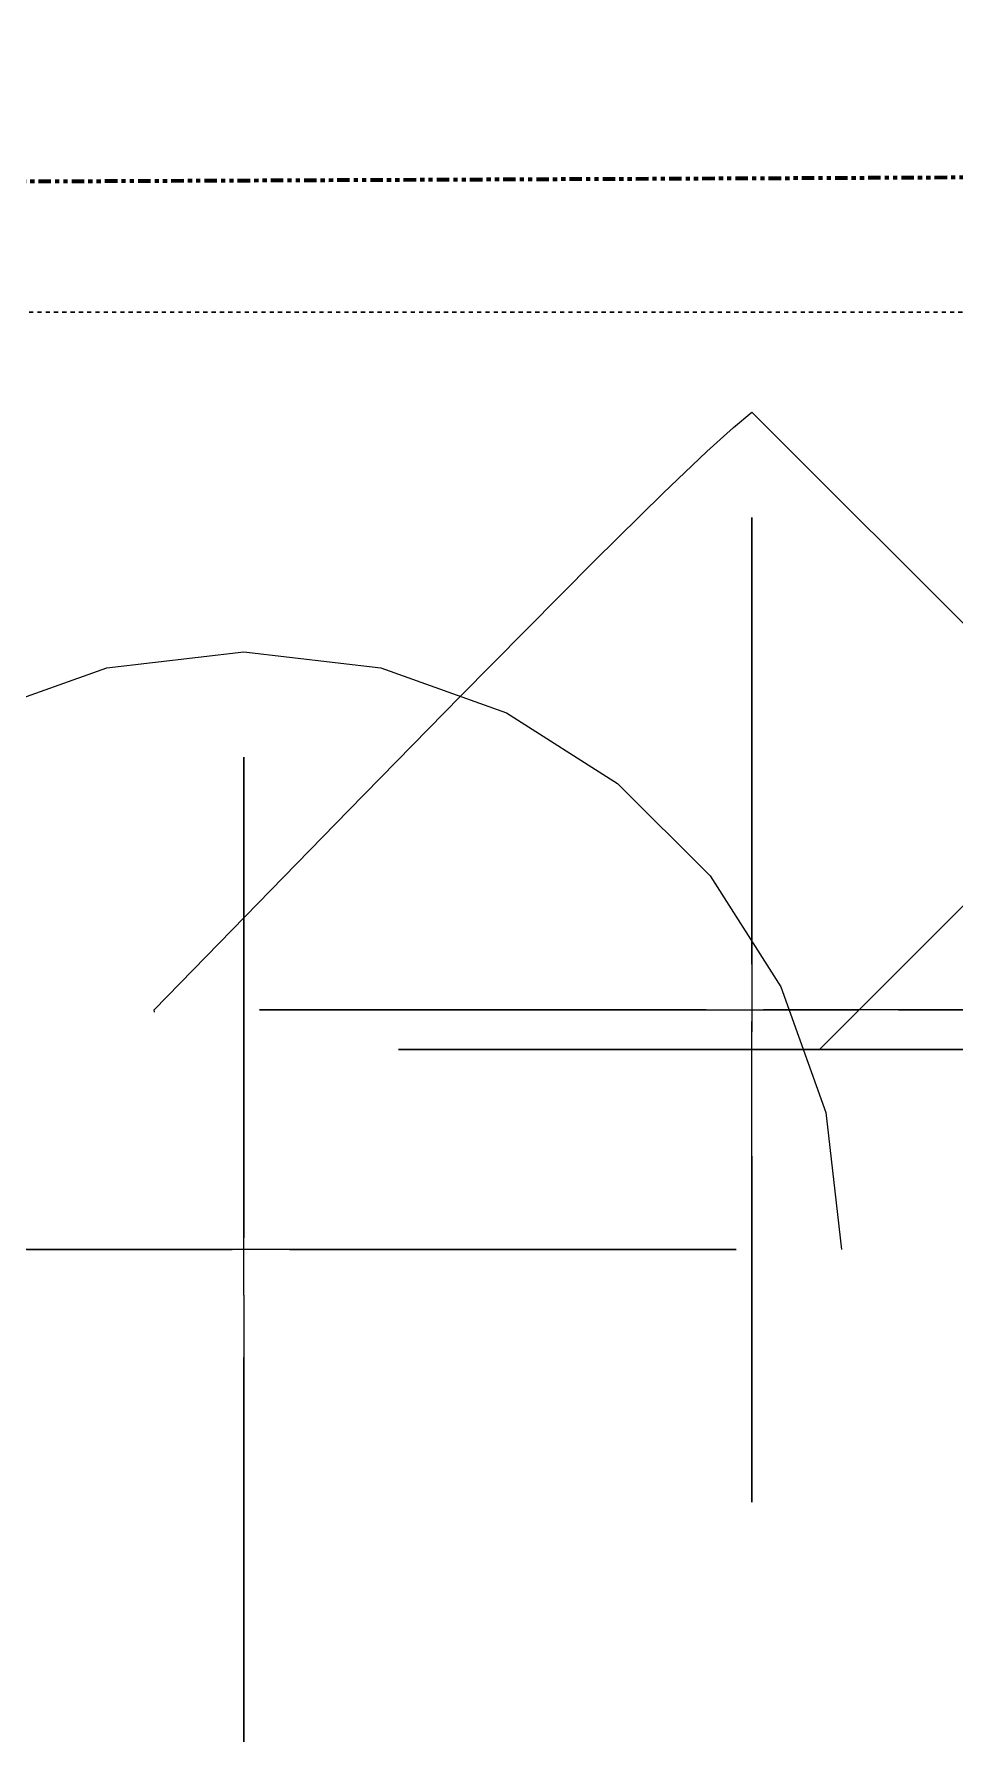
# Model space of a CAD drawing. Header units: inches. Extents: x 9391 to 11530, y 1186 to 2858.
# Drawn here: x 10358.5 to 10386.3, y 2655.6 to 2707.1 of the extents above; entities that cross this region are included whole.
import ezdxf

# ---------------------------------------------------------------- set-up
doc = ezdxf.new("R2010")
doc.units = ezdxf.units.IN
doc.header["$MEASUREMENT"] = 0
doc.linetypes.add('Aligning Line 1_8_', pattern=[0.25, 0.125, -0.125])
doc.linetypes.add('Double Dash 3_8_', pattern=[1, 0.375, -0.125, 0.125, -0.125, 0.125, -0.125])
for name, color, linetype, lineweight in [('A-DETL-GENF-1', 254, 'Continuous', 9), ('A-DETL-GENF-3', 9, 'Continuous', 9), ('C-PROP-LINE', 91, 'Double Dash 3_8_', 211), ('G-ANNO-SYMB', 111, 'Aligning Line 1_8_', 30)]:
    doc.layers.add(name, color=color, linetype=linetype, lineweight=lineweight)

# ---------------------------------------------------------------- blocks, each defined once
blk = doc.blocks.new('daphne 26070 - daphne 26070-V162-FLOOR PLAN - ROOF')
at = {"layer": 'A-DETL-GENF-1'}
for p, q in [((5.439, 0), (6.133, 0)), ((6.385, 0), (5.439, 0)), ((6.133, 0), (5.597, 0)), ((5.597, 0), (6.07, 0)), ((6.07, 0), (6.542, 0)), ((7.724, 0), (6.385, 0)), ((6.542, 0), (6.936, 0)), ((6.936, 0), (7.803, 0)), ((7.881, 0), (7.409, 0)), ((7.409, 0), (7.488, 0)), ((7.488, 0), (8.197, 0)), ((9.323, 0), (7.724, 0)), ((7.803, 0), (7.881, 0)), ((8.669, 0), (8.039, 0)), ((8.039, 0), (10.639, 0)), ((8.197, 0), (8.827, 0)), ((9.299, 0), (8.669, 0)), ((8.827, 0), (9.299, 0)), ((9.299, 0), (10.464, 0)), ((9.851, 0), (9.299, 0)), ((9.457, 0), (9.323, 0)), ((10.245, 0), (9.457, 0)), ((10.166, 0), (9.851, 0)), ((10.464, 0), (10.166, 0)), ((10.717, 0), (10.245, 0)), ((10.639, 0), (10.954, 0)), ((10.954, 0), (10.639, 0)), ((10.639, 0), (11.19, 0)), ((11.19, 0), (10.717, 0)), ((11.19, 0), (11.82, 0)), ((11.741, 0), (11.19, 0)), ((11.82, 0), (11.348, 0)), ((11.348, 0), (11.584, 0)), ((11.584, 0), (12.194, 0)), ((12.057, 0), (11.741, 0)), ((12.748, 0), (11.899, 0)), ((11.899, 0), (12.057, 0)), ((12.194, 0), (12.317, 0)), ((12.317, 0), (12.687, 0)), ((12.844, 0), (12.45, 0)), ((12.45, 0), (13.299, 0)), ((12.687, 0), (12.608, 0)), ((12.608, 0), (12.844, 0)), ((13.081, 0), (12.748, 0)), ((13.947, 0), (13.081, 0)), ((13.299, 0), (14.105, 0)), ((14.026, 0), (13.947, 0)), ((13.947, 0), (15.286, 0)), ((14.42, 0), (13.947, 0)), ((14.814, 0), (14.026, 0)), ((14.105, 0), (14.499, 0)), ((15.423, 0), (14.42, 0)), ((14.499, 0), (14.883, 0)), ((14.883, 0), (14.499, 0)), ((14.499, 0), (14.814, 0)), ((14.814, 0), (15.129, 0)), ((15.523, 0), (14.814, 0)), ((15.129, 0), (15.523, 0)), ((15.523, 0), (15.208, 0)), ((15.208, 0), (15.676, 0)), ((15.286, 0), (15.995, 0)), ((15.444, 0), (15.286, 0)), ((15.286, 0), (15.444, 0)), ((16.704, 0), (15.423, 0)), ((16.153, 0), (15.444, 0)), ((15.444, 0), (15.995, 0)), ((15.676, 0), (15.523, 0)), ((15.995, 0), (16.153, 0)), ((15.995, 0), (16.522, 0)), ((16.522, 0), (16.704, 0)), ((17.334, 0), (16.547, 0)), ((16.547, 0), (18.28, 0)), ((16.704, 0), (17.334, 0)), ((17.019, 0), (16.704, 0)), ((17.65, 0), (17.019, 0)), ((17.728, 0), (17.207, 0)), ((17.207, 0), (17.256, 0)), ((17.256, 0), (18.437, 0)), ((17.334, 0), (17.728, 0)), ((18.516, 0), (17.334, 0)), ((18.122, 0), (17.571, 0)), ((17.571, 0), (17.65, 0)), ((18.212, 0), (17.807, 0)), ((17.807, 0), (17.965, 0)), ((17.965, 0), (18.516, 0)), ((18.595, 0), (18.043, 0)), ((18.043, 0), (18.212, 0)), ((18.595, 0), (18.122, 0)), ((18.122, 0), (18.674, 0)), ((18.752, 0), (18.122, 0)), ((18.28, 0), (18.595, 0)), ((19.146, 0), (18.28, 0)), ((18.28, 0), (18.91, 0)), ((18.437, 0), (18.595, 0)), ((18.674, 0), (18.831, 0)), ((19.698, 0), (18.752, 0)), ((18.752, 0), (19.146, 0)), ((18.91, 0), (18.752, 0)), ((18.831, 0), (19.619, 0)), ((19.619, 0), (19.934, 0)), ((19.934, 0), (19.698, 0)), ((9.642, 0), (0, -9.642))]:
    blk.add_line(p, q, dxfattribs=at)
blk = doc.blocks.new('switchgrass 26764 - switchgrass 26764-V157-FLOOR PLAN - ROOF')
at = {"layer": 'A-DETL-GENF-1'}
for p, q in [((-7.918, 16.181), (-4.127, 17.537)), ((-4.127, 17.537), (0, 18.013)), ((0, 18.013), (4.127, 17.537)), ((4.127, 17.537), (7.918, 16.181)), ((7.918, 16.181), (11.263, 14.053)), ((0, 14.405), (0, 14.839)), ((0, 14.839), (0, 14.458)), ((0, 14.458), (0, 13.454)), ((0, 13.828), (0, 14.405)), ((0, 10.265), (0, 14.289)), ((0, 14.289), (0, 13.936)), ((0, 13.936), (0, 13.61)), ((11.263, 14.053), (14.053, 11.263)), ((0, 13.378), (0, 13.828)), ((0, 13.61), (0, 13.295)), ((0, 13.454), (0, 12.037)), ((0, 12.844), (0, 13.378)), ((0, 13.295), (0, 12.976)), ((0, 12.976), (0, 11.829)), ((0, 12.667), (0, 12.957)), ((0, 12.957), (0, 12.8)), ((0, 12.246), (0, 12.844)), ((0, 12.8), (0, 12.372)), ((0, 10.496), (0, 12.667)), ((0, 12.372), (0, 11.733)), ((0, 11.501), (0, 12.351)), ((0, 12.351), (0, 12.043)), ((0, 11.603), (0, 12.246)), ((0, 12.043), (0, 11.232)), ((0, 12.037), (0, 10.417)), ((0, 11.829), (0, 11.54)), ((0, 11.654), (0, 11.799)), ((0, 11.799), (0, 10.933)), ((0, 11.733), (0, 10.947)), ((0, 9.048), (0, 11.654)), ((0, 10.348), (0, 11.631)), ((0, 11.631), (0, 11.52)), ((0, 10.933), (0, 11.603)), ((0, 11.54), (0, 10.978)), ((0, 11.52), (0, 11.214)), ((0, 10.527), (0, 11.501)), ((0, 11.232), (0, 10.088)), ((0, 11.214), (0, 10.758)), ((0, 10.978), (0, 10.483)), ((0, 10.947), (0, 10.076)), ((14.053, 11.263), (16.181, 7.918)), ((0, 10.758), (0, 10.197)), ((0, 9.507), (0, 10.527)), ((0, 7.456), (0, 10.496)), ((0, 10.483), (0, 8.324)), ((0, 10.417), (0, 8.805)), ((0, 9.308), (0, 10.348)), ((0, 9.868), (0, 10.265)), ((0, 10.206), (0, 10.221)), ((0, 10.221), (0, 10.153)), ((0, 8.491), (0, 10.206)), ((0, 10.197), (0, 9.575)), ((0, 10.153), (0, 9.631)), ((0, 10.088), (0, 8.78)), ((0, 10.076), (0, 9.181)), ((0, 9.488), (0, 9.868)), ((0, 9.631), (0, 9.193)), ((0, 9.575), (0, 8.936)), ((0, 8.519), (0, 9.507)), ((0, 8.414), (0, 9.488)), ((0, 8.493), (0, 9.308)), ((0, 9.193), (0, 9.145)), ((0, 9.181), (0, 8.324)), ((0, 9.145), (0, 8.98)), ((0, 8.324), (0, 9.048)), ((0, 8.98), (0, 8.084)), ((0, 8.936), (0, 8.324)), ((0, 8.805), (0, 7.41)), ((0, 8.78), (0, 7.479)), ((0, 7.639), (0, 8.519)), ((0, 7.888), (0, 8.493)), ((0, 7.298), (0, 8.491)), ((0, 8.185), (0, 8.469)), ((0, 8.469), (0, 8.464)), ((0, 8.464), (0, 6.519)), ((0, 8.324), (0, 8.414)), ((0, 8.324), (0, 7.166)), ((0, 5.443), (0, 8.185)), ((0, 8.084), (0, 7.456)), ((0, 7.476), (0, 7.888)), ((16.181, 7.918), (17.537, 4.127)), ((0, 6.947), (0, 7.639)), ((0, 4.415), (0, 7.6)), ((0, 7.6), (0, 7.525)), ((0, 7.525), (0, 7.312)), ((0, 7.479), (0, 6.354)), ((0, 7.166), (0, 7.476)), ((0, 7.41), (0, 6.442)), ((0, 7.312), (0, 6.981)), ((0, 6.531), (0, 7.298)), ((0, 6.981), (0, 6.55)), ((0, 6.519), (0, 6.947)), ((0, 6.55), (0, 6.038)), ((0, 6.098), (0, 6.531)), ((0, 6.442), (0, 4.415)), ((0, 6.354), (0, 5.574)), ((0, 5.858), (0, 6.098)), ((0, 6.038), (0, 5.465)), ((0, 5.764), (0, 5.863)), ((0, 5.863), (0, 5.858)), ((0, 5.639), (0, 5.764)), ((0, 5.217), (0, 5.639)), ((0, 5.574), (0, 4.37)), ((0, 5.465), (0, 4.85)), ((0, 5.284), (0, 5.443)), ((0, 4.831), (0, 5.284)), ((0, 5.093), (0, 5.217)), ((0, 4.995), (0, 5.093)), ((0, 5.002), (0, 5.012)), ((0, 5.012), (0, 5)), ((0, 4.97), (0, 5.002)), ((0, 5), (0, 4.995)), ((0, 4.907), (0, 4.97)), ((0, 4.807), (0, 4.907)), ((0, 4.85), (0, 4.831)), ((0, 4.66), (0, 4.807)), ((0, -0.202), (0, 4.66)), ((0, 4.37), (0, 3.547)), ((17.537, 4.127), (18.013, 0)), ((0, 3.547), (0, 2.873)), ((0, 2.873), (0, 2.332)), ((0, 2.332), (0, 1.901)), ((0, 1.901), (0, 1.086)), ((0, 1.086), (0, 0.615)), ((0, 0.654), (0, 0.666)), ((0, 0.666), (0, 0.666)), ((0, 0.666), (0, 0.651)), ((0, 0.631), (0, 0.654)), ((0, 0.651), (0, 0.362)), ((0, 0.598), (0, 0.631)), ((0, 0.615), (0, 0.354)), ((0, 0.556), (0, 0.598)), ((0, 0.507), (0, 0.556)), ((-6.354, 0), (-5.574, 0)), ((-5.574, 0), (-4.37, 0)), ((-4.37, 0), (-3.547, 0)), ((-3.547, 0), (-2.873, 0)), ((-0.654, 0), (-0.666, 0)), ((-0.666, 0), (-0.666, 0)), ((-0.666, 0), (-0.651, 0)), ((-0.631, 0), (-0.654, 0)), ((-0.651, 0), (-0.362, 0)), ((-0.598, 0), (-0.631, 0)), ((-0.556, 0), (-0.598, 0)), ((-0.507, 0), (-0.556, 0)), ((-0.354, 0), (-0.507, 0)), ((1.375, 0), (-0.362, 0)), ((0, 0.354), (0, 0.507)), ((0, -1.375), (0, 0.362)), ((-5.443, 0), (-8.185, 0)), ((-4.415, 0), (-7.6, 0)), ((-6.55, 0), (-6.038, 0)), ((-6.098, 0), (-6.531, 0)), ((-6.442, 0), (-4.415, 0)), ((-5.858, 0), (-6.098, 0)), ((-6.038, 0), (-5.465, 0)), ((-5.764, 0), (-5.863, 0)), ((-5.863, 0), (-5.858, 0)), ((-5.639, 0), (-5.764, 0)), ((-5.217, 0), (-5.639, 0)), ((-5.465, 0), (-4.85, 0)), ((-5.284, 0), (-5.443, 0)), ((-4.831, 0), (-5.284, 0)), ((-5.093, 0), (-5.217, 0)), ((-4.995, 0), (-5.093, 0)), ((-5.002, 0), (-5.012, 0)), ((-5.012, 0), (-5, 0)), ((-4.97, 0), (-5.002, 0)), ((-5, 0), (-4.995, 0)), ((-4.907, 0), (-4.97, 0)), ((-4.807, 0), (-4.907, 0)), ((-4.85, 0), (-4.831, 0)), ((-4.66, 0), (-4.807, 0)), ((3.367, 0), (-4.66, 0)), ((-2.873, 0), (-2.332, 0)), ((-2.332, 0), (-1.901, 0)), ((-1.901, 0), (-1.086, 0)), ((-1.086, 0), (-0.615, 0)), ((-0.615, 0), (-0.354, 0)), ((1.375, 0), (1.427, 0)), ((1.427, 0), (1.494, 0)), ((1.494, 0), (1.57, 0)), ((1.57, 0), (1.648, 0)), ((1.648, 0), (1.718, 0)), ((1.718, 0), (1.775, 0)), ((1.775, 0), (1.81, 0)), ((1.81, 0), (3.113, 0)), ((3.113, 0), (3.692, 0)), ((3.547, 0), (3.257, 0)), ((3.257, 0), (3.547, 0)), ((3.484, 0), (3.367, 0)), ((3.564, 0), (3.484, 0)), ((4.883, 0), (3.547, 0)), ((3.547, 0), (3.606, 0)), ((3.615, 0), (3.564, 0)), ((3.606, 0), (3.694, 0)), ((3.641, 0), (3.615, 0)), ((3.937, 0), (3.641, 0)), ((3.692, 0), (5.574, 0)), ((3.694, 0), (3.799, 0)), ((3.799, 0), (3.907, 0)), ((3.907, 0), (4.006, 0)), ((4.524, 0), (3.937, 0)), ((4.006, 0), (4.083, 0)), ((4.083, 0), (4.126, 0)), ((4.126, 0), (4.345, 0)), ((4.309, 0), (4.282, 0)), ((4.282, 0), (4.335, 0)), ((4.737, 0), (4.309, 0)), ((4.335, 0), (4.886, 0)), ((4.345, 0), (4.936, 0)), ((5.517, 0), (4.524, 0)), ((5.51, 0), (4.737, 0)), ((4.995, 0), (4.883, 0)), ((4.886, 0), (4.995, 0)), ((4.936, 0), (5.803, 0)), ((7.89, 0), (5.429, 0)), ((5.429, 0), (6.539, 0)), ((5.574, 0), (5.51, 0)), ((7.014, 0), (5.517, 0)), ((5.803, 0), (6.846, 0)), ((6.442, 0), (6.153, 0)), ((6.153, 0), (7.532, 0)), ((7.021, 0), (6.442, 0)), ((6.539, 0), (7.573, 0)), ((6.846, 0), (7.969, 0)), ((10.28, 0), (7.014, 0)), ((7.136, 0), (7.021, 0)), ((7.461, 0), (7.136, 0)), ((7.807, 0), (7.228, 0)), ((7.228, 0), (7.535, 0)), ((8.759, 0), (7.456, 0)), ((7.456, 0), (11.943, 0)), ((7.967, 0), (7.461, 0)), ((7.532, 0), (9.787, 0)), ((7.535, 0), (8.377, 0)), ((7.573, 0), (8.568, 0)), ((9.627, 0), (7.807, 0)), ((8.759, 0), (7.89, 0)), ((8.625, 0), (7.967, 0)), ((7.969, 0), (9.073, 0)), ((8.571, 0), (8.179, 0)), ((8.179, 0), (9.048, 0)), ((8.374, 0), (8.37, 0)), ((8.37, 0), (8.667, 0)), ((8.547, 0), (8.374, 0)), ((8.377, 0), (10.254, 0)), ((8.821, 0), (8.547, 0)), ((8.568, 0), (9.561, 0)), ((9.065, 0), (8.571, 0)), ((10.28, 0), (8.625, 0)), ((8.667, 0), (9.171, 0)), ((10.93, 0), (8.759, 0)), ((8.805, 0), (8.759, 0)), ((8.857, 0), (8.805, 0)), ((9.158, 0), (8.821, 0)), ((8.912, 0), (8.857, 0)), ((9.559, 0), (8.903, 0)), ((8.903, 0), (9.627, 0)), ((8.964, 0), (8.912, 0)), ((9.007, 0), (8.964, 0)), ((9.037, 0), (9.007, 0)), ((9.048, 0), (9.037, 0)), ((10.197, 0), (9.065, 0)), ((9.073, 0), (10.061, 0)), ((9.516, 0), (9.158, 0)), ((9.171, 0), (10.978, 0)), ((11.075, 0), (9.338, 0)), ((9.338, 0), (9.366, 0)), ((9.366, 0), (10.422, 0)), ((9.856, 0), (9.516, 0)), ((10.121, 0), (9.559, 0)), ((9.561, 0), (10.586, 0)), ((12.957, 0), (9.772, 0)), ((9.772, 0), (9.832, 0)), ((9.787, 0), (10.793, 0)), ((9.832, 0), (11.109, 0)), ((10.139, 0), (9.856, 0)), ((10.061, 0), (10.351, 0)), ((10.617, 0), (10.121, 0)), ((10.323, 0), (10.139, 0)), ((11.254, 0), (10.197, 0)), ((10.254, 0), (10.583, 0)), ((11.22, 0), (10.28, 0)), ((10.493, 0), (10.28, 0)), ((10.681, 0), (10.323, 0)), ((10.351, 0), (10.604, 0)), ((10.422, 0), (10.681, 0)), ((10.583, 0), (10.493, 0)), ((10.586, 0), (11.68, 0)), ((10.604, 0), (11.257, 0)), ((11.53, 0), (10.617, 0)), ((10.785, 0), (10.641, 0)), ((10.641, 0), (11.262, 0)), ((11.402, 0), (10.785, 0)), ((10.793, 0), (11.806, 0)), ((10.981, 0), (10.93, 0)), ((10.978, 0), (11.364, 0)), ((11.33, 0), (10.981, 0)), ((13.391, 0), (11.075, 0)), ((12.665, 0), (11.079, 0)), ((11.079, 0), (12.957, 0)), ((11.109, 0), (11.364, 0)), ((11.364, 0), (11.22, 0)), ((11.654, 0), (11.254, 0)), ((11.257, 0), (12.146, 0)), ((11.262, 0), (11.811, 0)), ((11.364, 0), (11.33, 0)), ((12.047, 0), (11.402, 0)), ((12.002, 0), (11.53, 0)), ((11.683, 0), (11.654, 0)), ((11.68, 0), (12.879, 0)), ((11.724, 0), (11.683, 0)), ((11.773, 0), (11.724, 0)), ((11.824, 0), (11.773, 0)), ((11.806, 0), (12.891, 0)), ((11.811, 0), (12.286, 0)), ((11.873, 0), (11.824, 0)), ((11.914, 0), (11.873, 0)), ((11.943, 0), (11.914, 0)), ((13.681, 0), (11.943, 0)), ((11.943, 0), (12.665, 0)), ((12.523, 0), (12.002, 0)), ((13.91, 0), (12.047, 0)), ((12.146, 0), (13.989, 0)), ((12.286, 0), (12.683, 0)), ((12.545, 0), (12.523, 0)), ((12.874, 0), (12.545, 0)), ((12.683, 0), (13.001, 0)), ((12.879, 0), (12.874, 0)), ((12.891, 0), (14.115, 0)), ((13.001, 0), (13.238, 0)), ((13.238, 0), (13.391, 0)), ((13.75, 0), (13.681, 0)), ((13.83, 0), (13.75, 0)), ((13.912, 0), (13.83, 0)), ((14.423, 0), (13.91, 0)), ((13.99, 0), (13.912, 0)), ((13.989, 0), (14.619, 0)), ((14.054, 0), (13.99, 0)), ((14.099, 0), (14.054, 0)), ((14.115, 0), (14.099, 0)), ((14.839, 0), (14.423, 0)), ((14.619, 0), (14.839, 0)), ((0, -1.375), (0, -1.427)), ((0, -1.427), (0, -1.494)), ((0, -1.494), (0, -1.57)), ((0, -1.57), (0, -1.648)), ((0, -1.648), (0, -1.718)), ((0, -1.718), (0, -1.775)), ((0, -1.775), (0, -1.81)), ((0, -1.81), (0, -3.113)), ((0, -3.113), (0, -3.692)), ((0, -3.547), (0, -3.257)), ((0, -3.257), (0, -3.547)), ((0, -4.883), (0, -3.547)), ((0, -3.547), (0, -3.606)), ((0, -3.606), (0, -3.694)), ((0, -3.937), (0, -3.641)), ((0, -3.692), (0, -5.574)), ((0, -3.694), (0, -3.799)), ((0, -3.799), (0, -3.907)), ((0, -3.907), (0, -4.006)), ((0, -4.524), (0, -3.937)), ((0, -4.006), (0, -4.083)), ((0, -4.083), (0, -4.126)), ((0, -4.126), (0, -4.345)), ((0, -4.309), (0, -4.282)), ((0, -4.282), (0, -4.335)), ((0, -4.737), (0, -4.309)), ((0, -4.335), (0, -4.886)), ((0, -4.345), (0, -4.936)), ((0, -5.517), (0, -4.524)), ((0, -5.51), (0, -4.737)), ((0, -4.995), (0, -4.883)), ((0, -4.886), (0, -4.995)), ((0, -4.936), (0, -5.803)), ((0, -7.89), (0, -5.429)), ((0, -5.429), (0, -6.539)), ((0, -5.574), (0, -5.51)), ((0, -7.014), (0, -5.517)), ((0, -5.803), (0, -6.846)), ((0, -6.442), (0, -6.153)), ((0, -6.153), (0, -7.532)), ((0, -7.021), (0, -6.442)), ((0, -6.539), (0, -7.573)), ((0, -6.846), (0, -7.969)), ((0, -10.28), (0, -7.014)), ((0, -7.136), (0, -7.021)), ((0, -7.461), (0, -7.136)), ((0, -7.807), (0, -7.228)), ((0, -7.228), (0, -7.535)), ((0, -8.759), (0, -7.456)), ((0, -7.456), (0, -11.943)), ((0, -7.967), (0, -7.461)), ((0, -7.532), (0, -9.787)), ((0, -7.535), (0, -8.377)), ((0, -7.573), (0, -8.568)), ((0, -9.627), (0, -7.807)), ((0, -8.759), (0, -7.89)), ((0, -8.625), (0, -7.967)), ((0, -7.969), (0, -9.073)), ((0, -8.571), (0, -8.179)), ((0, -8.179), (0, -9.048)), ((0, -8.374), (0, -8.37)), ((0, -8.37), (0, -8.667)), ((0, -8.547), (0, -8.374)), ((0, -8.377), (0, -10.254)), ((0, -8.821), (0, -8.547)), ((0, -8.568), (0, -9.561)), ((0, -9.065), (0, -8.571)), ((0, -10.28), (0, -8.625)), ((0, -8.667), (0, -9.171)), ((0, -10.93), (0, -8.759)), ((0, -8.805), (0, -8.759)), ((0, -8.858), (0, -8.805)), ((0, -9.158), (0, -8.821)), ((0, -8.912), (0, -8.858)), ((0, -9.559), (0, -8.903)), ((0, -8.903), (0, -9.627)), ((0, -8.964), (0, -8.912)), ((0, -9.007), (0, -8.964)), ((0, -9.037), (0, -9.007)), ((0, -9.048), (0, -9.037)), ((0, -10.197), (0, -9.065)), ((0, -9.073), (0, -10.061)), ((0, -9.516), (0, -9.158)), ((0, -9.171), (0, -10.978)), ((0, -11.075), (0, -9.338)), ((0, -9.338), (0, -9.366)), ((0, -9.366), (0, -10.422)), ((0, -9.856), (0, -9.516)), ((0, -10.121), (0, -9.559)), ((0, -9.561), (0, -10.586)), ((0, -12.957), (0, -9.772)), ((0, -9.772), (0, -9.832)), ((0, -9.787), (0, -10.793)), ((0, -9.832), (0, -11.109)), ((0, -10.139), (0, -9.856)), ((0, -10.061), (0, -10.351)), ((0, -10.617), (0, -10.121)), ((0, -10.323), (0, -10.139)), ((0, -11.254), (0, -10.197)), ((0, -10.254), (0, -10.583)), ((0, -11.22), (0, -10.28)), ((0, -10.493), (0, -10.28)), ((0, -10.681), (0, -10.323)), ((0, -10.351), (0, -10.604)), ((0, -10.422), (0, -10.681)), ((0, -10.583), (0, -10.493)), ((0, -10.586), (0, -11.68)), ((0, -10.604), (0, -11.257)), ((0, -11.53), (0, -10.617)), ((0, -10.785), (0, -10.641)), ((0, -10.641), (0, -11.262)), ((0, -11.402), (0, -10.785)), ((0, -10.793), (0, -11.806)), ((0, -10.981), (0, -10.93)), ((0, -10.978), (0, -11.364)), ((0, -11.33), (0, -10.981)), ((0, -13.391), (0, -11.075)), ((0, -12.665), (0, -11.079)), ((0, -11.079), (0, -12.957)), ((0, -11.109), (0, -11.364)), ((0, -11.364), (0, -11.22)), ((0, -11.654), (0, -11.254)), ((0, -11.257), (0, -12.146)), ((0, -11.262), (0, -11.811)), ((0, -11.364), (0, -11.33)), ((0, -12.047), (0, -11.402)), ((0, -12.002), (0, -11.53)), ((0, -11.683), (0, -11.654)), ((0, -11.68), (0, -12.879)), ((0, -11.724), (0, -11.683)), ((0, -11.773), (0, -11.724)), ((0, -11.824), (0, -11.773)), ((0, -11.806), (0, -12.891)), ((0, -11.811), (0, -12.286)), ((0, -11.873), (0, -11.824)), ((0, -11.914), (0, -11.873)), ((0, -11.943), (0, -11.914)), ((0, -13.681), (0, -11.943)), ((0, -11.943), (0, -12.665)), ((0, -12.523), (0, -12.002)), ((0, -13.91), (0, -12.047)), ((0, -12.146), (0, -13.989)), ((0, -12.286), (0, -12.683)), ((0, -12.545), (0, -12.523)), ((0, -12.874), (0, -12.545)), ((0, -12.683), (0, -13.001)), ((0, -12.879), (0, -12.874)), ((0, -12.891), (0, -14.115)), ((0, -13.001), (0, -13.238)), ((0, -13.238), (0, -13.391)), ((0, -13.75), (0, -13.681)), ((0, -13.83), (0, -13.75)), ((0, -13.912), (0, -13.83)), ((0, -14.423), (0, -13.91)), ((0, -13.99), (0, -13.912)), ((0, -13.989), (0, -14.619)), ((0, -14.054), (0, -13.99)), ((0, -14.099), (0, -14.054)), ((0, -14.115), (0, -14.099)), ((0, -14.839), (0, -14.423)), ((0, -14.619), (0, -14.839))]:
    blk.add_line(p, q, dxfattribs=at)
blk = doc.blocks.new('meyer lilac 26082 - meyer lilac 26082-V164-FLOOR PLAN - ROOF')
at = {"layer": 'A-DETL-GENF-1'}
for p, q in [((31.557, 0), (28.492, 0)), ((28.715, 0), (29.963, 0)), ((29.963, 0), (31.005, 0)), ((31.005, 0), (31.79, 0)), ((35.566, 0), (31.557, 0)), ((31.79, 0), (32.265, 0)), ((32.265, 0), (32.554, 0)), ((32.554, 0), (32.819, 0)), ((32.819, 0), (33.063, 0)), ((33.063, 0), (33.29, 0)), ((33.29, 0), (33.505, 0)), ((33.505, 0), (33.712, 0)), ((33.712, 0), (33.915, 0)), ((33.915, 0), (38.395, 0)), ((43.818, 0), (35.566, 0)), ((38.395, 0), (41.932, 0)), ((46.176, 0), (41.696, 0)), ((41.696, 0), (43.818, 0)), ((41.932, 0), (46.176, 0))]:
    blk.add_line(p, q, dxfattribs=at)
blk = doc.blocks.new('switchgrass 26764 - switchgrass 26764-V165-FLOOR PLAN - ROOF')
at = {"layer": 'A-DETL-GENF-1'}
for p, q in [((0, 14.405), (0, 14.839)), ((0, 14.839), (0, 14.458)), ((0, 14.458), (0, 13.454)), ((0, 13.828), (0, 14.405)), ((0, 10.265), (0, 14.289)), ((0, 14.289), (0, 13.936)), ((0, 13.936), (0, 13.61)), ((0, 13.378), (0, 13.828)), ((0, 13.61), (0, 13.295)), ((0, 13.454), (0, 12.037)), ((0, 12.844), (0, 13.378)), ((0, 13.295), (0, 12.976)), ((0, 12.976), (0, 11.829)), ((0, 12.667), (0, 12.957)), ((0, 12.957), (0, 12.8)), ((0, 12.246), (0, 12.844)), ((0, 12.8), (0, 12.372)), ((0, 10.496), (0, 12.667)), ((0, 12.372), (0, 11.733)), ((0, 11.501), (0, 12.351)), ((0, 12.351), (0, 12.043)), ((0, 11.603), (0, 12.246)), ((0, 12.043), (0, 11.232)), ((0, 12.037), (0, 10.417)), ((0, 11.829), (0, 11.54)), ((0, 11.654), (0, 11.799)), ((0, 11.799), (0, 10.933)), ((0, 11.733), (0, 10.947)), ((0, 9.048), (0, 11.654)), ((0, 10.348), (0, 11.631)), ((0, 11.631), (0, 11.52)), ((0, 10.933), (0, 11.603)), ((0, 11.54), (0, 10.978)), ((0, 11.52), (0, 11.214)), ((0, 10.527), (0, 11.501)), ((0, 11.232), (0, 10.088)), ((0, 11.214), (0, 10.758)), ((0, 10.978), (0, 10.483)), ((0, 10.947), (0, 10.076)), ((0, 10.758), (0, 10.197)), ((0, 9.507), (0, 10.527)), ((0, 7.456), (0, 10.496)), ((0, 10.483), (0, 8.324)), ((0, 10.417), (0, 8.805)), ((0, 9.308), (0, 10.348)), ((0, 9.868), (0, 10.265)), ((0, 10.206), (0, 10.221)), ((0, 10.221), (0, 10.153)), ((0, 8.491), (0, 10.206)), ((0, 10.197), (0, 9.575)), ((0, 10.153), (0, 9.631)), ((0, 10.088), (0, 8.78)), ((0, 10.076), (0, 9.181)), ((0, 9.488), (0, 9.868)), ((0, 9.631), (0, 9.193)), ((0, 9.575), (0, 8.936)), ((0, 8.519), (0, 9.507)), ((0, 8.414), (0, 9.488)), ((0, 8.493), (0, 9.308)), ((0, 9.193), (0, 9.145)), ((0, 9.181), (0, 8.324)), ((0, 9.145), (0, 8.98)), ((0, 8.324), (0, 9.048)), ((0, 8.98), (0, 8.084)), ((0, 8.936), (0, 8.324)), ((0, 8.805), (0, 7.41)), ((0, 8.78), (0, 7.479)), ((0, 7.639), (0, 8.519)), ((0, 7.888), (0, 8.493)), ((0, 7.298), (0, 8.491)), ((0, 8.185), (0, 8.469)), ((0, 8.469), (0, 8.464)), ((0, 8.464), (0, 6.519)), ((0, 8.324), (0, 8.414)), ((0, 8.324), (0, 7.166)), ((0, 5.443), (0, 8.185)), ((0, 8.084), (0, 7.456)), ((0, 7.476), (0, 7.888)), ((0, 6.947), (0, 7.639)), ((0, 4.415), (0, 7.6)), ((0, 7.6), (0, 7.525)), ((0, 7.525), (0, 7.312)), ((0, 7.479), (0, 6.354)), ((0, 7.166), (0, 7.476)), ((0, 7.41), (0, 6.442)), ((0, 7.312), (0, 6.981)), ((0, 6.531), (0, 7.298)), ((0, 6.981), (0, 6.55)), ((0, 6.519), (0, 6.947)), ((0, 6.55), (0, 6.038)), ((0, 6.098), (0, 6.531)), ((0, 6.442), (0, 4.415)), ((0, 6.354), (0, 5.574)), ((0, 5.858), (0, 6.098)), ((0, 6.038), (0, 5.465)), ((0, 5.764), (0, 5.863)), ((0, 5.863), (0, 5.858)), ((0, 5.639), (0, 5.764)), ((0, 5.217), (0, 5.639)), ((0, 5.574), (0, 4.37)), ((0, 5.465), (0, 4.85)), ((0, 5.284), (0, 5.443)), ((0, 4.831), (0, 5.284)), ((0, 5.093), (0, 5.217)), ((0, 4.995), (0, 5.093)), ((0, 5), (0, 4.995)), ((0, 4.85), (0, 4.831)), ((0, 4.37), (0, 3.547)), ((0, 3.547), (0, 2.873)), ((0, 2.873), (0, 2.332)), ((0, 2.332), (0, 1.901)), ((0, 1.901), (0, 1.086)), ((0, 1.086), (0, 0.615)), ((0, 0.654), (0, 0.666)), ((0, 0.666), (0, 0.666)), ((0, 0.666), (0, 0.651)), ((0, 0.631), (0, 0.654)), ((0, 0.651), (0, 0.362)), ((0, 0.598), (0, 0.631)), ((0, 0.615), (0, 0.354)), ((0, 0.556), (0, 0.598)), ((0, 0.507), (0, 0.556)), ((-6.354, 0), (-5.574, 0)), ((-5.574, 0), (-4.37, 0)), ((-4.37, 0), (-3.547, 0)), ((-3.547, 0), (-2.873, 0)), ((-0.654, 0), (-0.666, 0)), ((-0.666, 0), (-0.666, 0)), ((-0.666, 0), (-0.651, 0)), ((-0.631, 0), (-0.654, 0)), ((-0.651, 0), (-0.362, 0)), ((-0.598, 0), (-0.631, 0)), ((-0.556, 0), (-0.598, 0)), ((-0.507, 0), (-0.556, 0)), ((-0.354, 0), (-0.507, 0)), ((1.375, 0), (-0.362, 0)), ((0, 0.354), (0, 0.507)), ((0, -1.375), (0, 0.362)), ((-5.443, 0), (-8.185, 0)), ((-4.415, 0), (-7.6, 0)), ((-6.55, 0), (-6.038, 0)), ((-6.098, 0), (-6.531, 0)), ((-6.442, 0), (-4.415, 0)), ((-5.858, 0), (-6.098, 0)), ((-6.038, 0), (-5.465, 0)), ((-5.764, 0), (-5.863, 0)), ((-5.863, 0), (-5.858, 0)), ((-5.639, 0), (-5.764, 0)), ((-5.217, 0), (-5.639, 0)), ((-5.465, 0), (-4.85, 0)), ((-5.284, 0), (-5.443, 0)), ((-4.831, 0), (-5.284, 0)), ((-5.093, 0), (-5.217, 0)), ((-4.995, 0), (-5.093, 0)), ((-5.002, 0), (-5.012, 0)), ((-5.012, 0), (-5, 0)), ((-5, 0), (-4.995, 0)), ((-4.85, 0), (-4.831, 0)), ((-1.119, 0), (-3.197, 0)), ((-2.873, 0), (-2.332, 0)), ((-2.332, 0), (-1.901, 0)), ((-1.901, 0), (-1.086, 0)), ((-1.086, 0), (-0.615, 0)), ((-0.615, 0), (-0.354, 0)), ((1.375, 0), (1.427, 0)), ((1.427, 0), (1.494, 0)), ((1.494, 0), (1.57, 0)), ((1.57, 0), (1.648, 0)), ((1.648, 0), (1.718, 0)), ((1.718, 0), (1.775, 0)), ((1.775, 0), (1.81, 0)), ((1.81, 0), (3.113, 0)), ((3.113, 0), (3.692, 0)), ((3.547, 0), (3.257, 0)), ((3.257, 0), (3.547, 0)), ((4.883, 0), (3.547, 0)), ((3.547, 0), (3.606, 0)), ((3.606, 0), (3.694, 0)), ((3.692, 0), (5.574, 0)), ((3.694, 0), (3.799, 0)), ((3.937, 0), (3.713, 0)), ((3.799, 0), (3.907, 0)), ((3.907, 0), (4.006, 0)), ((4.524, 0), (3.937, 0)), ((4.006, 0), (4.083, 0)), ((4.083, 0), (4.126, 0)), ((4.126, 0), (4.345, 0)), ((4.309, 0), (4.282, 0)), ((4.282, 0), (4.335, 0)), ((4.737, 0), (4.309, 0)), ((4.335, 0), (4.886, 0)), ((4.345, 0), (4.936, 0)), ((5.517, 0), (4.524, 0)), ((5.51, 0), (4.737, 0)), ((4.995, 0), (4.883, 0)), ((4.886, 0), (4.995, 0)), ((4.936, 0), (5.803, 0)), ((7.89, 0), (5.429, 0)), ((5.429, 0), (6.539, 0)), ((5.574, 0), (5.51, 0)), ((7.014, 0), (5.517, 0)), ((5.803, 0), (6.846, 0)), ((6.442, 0), (6.153, 0)), ((6.153, 0), (7.532, 0)), ((7.021, 0), (6.442, 0)), ((6.539, 0), (7.573, 0)), ((6.846, 0), (7.969, 0)), ((10.28, 0), (7.014, 0)), ((7.136, 0), (7.021, 0)), ((7.461, 0), (7.136, 0)), ((7.807, 0), (7.228, 0)), ((7.228, 0), (7.535, 0)), ((8.759, 0), (7.456, 0)), ((7.456, 0), (11.943, 0)), ((7.967, 0), (7.461, 0)), ((7.532, 0), (9.787, 0)), ((7.535, 0), (8.377, 0)), ((7.573, 0), (8.568, 0)), ((9.627, 0), (7.807, 0)), ((8.759, 0), (7.89, 0)), ((8.625, 0), (7.967, 0)), ((7.969, 0), (9.073, 0)), ((8.571, 0), (8.179, 0)), ((8.179, 0), (9.048, 0)), ((8.374, 0), (8.37, 0)), ((8.37, 0), (8.667, 0)), ((8.547, 0), (8.374, 0)), ((8.377, 0), (10.254, 0)), ((8.821, 0), (8.547, 0)), ((8.568, 0), (9.561, 0)), ((9.065, 0), (8.571, 0)), ((10.28, 0), (8.625, 0)), ((8.667, 0), (9.171, 0)), ((10.93, 0), (8.759, 0)), ((8.805, 0), (8.759, 0)), ((8.857, 0), (8.805, 0)), ((9.158, 0), (8.821, 0)), ((8.912, 0), (8.857, 0)), ((9.559, 0), (8.903, 0)), ((8.903, 0), (9.627, 0)), ((8.964, 0), (8.912, 0)), ((9.007, 0), (8.964, 0)), ((9.037, 0), (9.007, 0)), ((9.048, 0), (9.037, 0)), ((10.197, 0), (9.065, 0)), ((9.073, 0), (10.061, 0)), ((9.516, 0), (9.158, 0)), ((9.171, 0), (10.978, 0)), ((11.075, 0), (9.338, 0)), ((9.338, 0), (9.366, 0)), ((9.366, 0), (10.422, 0)), ((9.856, 0), (9.516, 0)), ((10.121, 0), (9.559, 0)), ((9.561, 0), (10.586, 0)), ((12.957, 0), (9.772, 0)), ((9.772, 0), (9.832, 0)), ((9.787, 0), (10.793, 0)), ((9.832, 0), (11.109, 0)), ((10.139, 0), (9.856, 0)), ((10.061, 0), (10.351, 0)), ((10.617, 0), (10.121, 0)), ((10.323, 0), (10.139, 0)), ((11.254, 0), (10.197, 0)), ((10.254, 0), (10.583, 0)), ((11.22, 0), (10.28, 0)), ((10.493, 0), (10.28, 0)), ((10.681, 0), (10.323, 0)), ((10.351, 0), (10.604, 0)), ((10.422, 0), (10.681, 0)), ((10.583, 0), (10.493, 0)), ((10.586, 0), (11.68, 0)), ((10.604, 0), (11.257, 0)), ((11.53, 0), (10.617, 0)), ((10.785, 0), (10.641, 0)), ((10.641, 0), (11.262, 0)), ((11.402, 0), (10.785, 0)), ((10.793, 0), (11.806, 0)), ((10.981, 0), (10.93, 0)), ((10.978, 0), (11.364, 0)), ((11.33, 0), (10.981, 0)), ((13.391, 0), (11.075, 0)), ((12.665, 0), (11.079, 0)), ((11.079, 0), (12.957, 0)), ((11.109, 0), (11.364, 0)), ((11.364, 0), (11.22, 0)), ((11.654, 0), (11.254, 0)), ((11.257, 0), (12.146, 0)), ((11.262, 0), (11.811, 0)), ((11.364, 0), (11.33, 0)), ((12.047, 0), (11.402, 0)), ((12.002, 0), (11.53, 0)), ((11.683, 0), (11.654, 0)), ((11.68, 0), (12.879, 0)), ((11.724, 0), (11.683, 0)), ((11.773, 0), (11.724, 0)), ((11.824, 0), (11.773, 0)), ((11.806, 0), (12.891, 0)), ((11.811, 0), (12.286, 0)), ((11.873, 0), (11.824, 0)), ((11.914, 0), (11.873, 0)), ((11.943, 0), (11.914, 0)), ((13.681, 0), (11.943, 0)), ((11.943, 0), (12.665, 0)), ((12.523, 0), (12.002, 0)), ((13.91, 0), (12.047, 0)), ((12.146, 0), (13.989, 0)), ((12.286, 0), (12.683, 0)), ((12.545, 0), (12.523, 0)), ((12.874, 0), (12.545, 0)), ((12.683, 0), (13.001, 0)), ((12.879, 0), (12.874, 0)), ((12.891, 0), (14.115, 0)), ((13.001, 0), (13.238, 0)), ((13.238, 0), (13.391, 0)), ((13.75, 0), (13.681, 0)), ((13.83, 0), (13.75, 0)), ((13.912, 0), (13.83, 0)), ((14.423, 0), (13.91, 0)), ((13.99, 0), (13.912, 0)), ((13.989, 0), (14.619, 0)), ((14.054, 0), (13.99, 0)), ((14.099, 0), (14.054, 0)), ((14.115, 0), (14.099, 0)), ((14.839, 0), (14.423, 0)), ((14.619, 0), (14.839, 0)), ((0, -1.375), (0, -1.427)), ((0, -1.427), (0, -1.494)), ((0, -1.494), (0, -1.57)), ((0, -1.57), (0, -1.648)), ((0, -1.648), (0, -1.718)), ((0, -1.718), (0, -1.775)), ((0, -1.775), (0, -1.81)), ((0, -1.81), (0, -3.113)), ((0, -3.367), (0, -2.061)), ((0, -3.113), (0, -3.692)), ((0, -3.547), (0, -3.257)), ((0, -3.257), (0, -3.547)), ((0, -3.484), (0, -3.367)), ((0, -3.564), (0, -3.484)), ((0, -4.883), (0, -3.547)), ((0, -3.547), (0, -3.606)), ((0, -3.615), (0, -3.564)), ((0, -3.606), (0, -3.694)), ((0, -3.641), (0, -3.615)), ((0, -3.937), (0, -3.641)), ((0, -3.692), (0, -5.574)), ((0, -3.694), (0, -3.799)), ((0, -3.799), (0, -3.907)), ((0, -3.907), (0, -4.006)), ((0, -4.524), (0, -3.937)), ((0, -4.006), (0, -4.083)), ((0, -4.083), (0, -4.126)), ((0, -4.126), (0, -4.345)), ((0, -4.309), (0, -4.282)), ((0, -4.282), (0, -4.335)), ((0, -4.737), (0, -4.309)), ((0, -4.335), (0, -4.886)), ((0, -4.345), (0, -4.936)), ((0, -5.517), (0, -4.524)), ((0, -5.51), (0, -4.737)), ((0, -4.995), (0, -4.883)), ((0, -4.886), (0, -4.995)), ((0, -4.936), (0, -5.803)), ((0, -7.89), (0, -5.429)), ((0, -5.429), (0, -6.539)), ((0, -5.574), (0, -5.51)), ((0, -7.014), (0, -5.517)), ((0, -5.803), (0, -6.846)), ((0, -6.442), (0, -6.153)), ((0, -6.153), (0, -7.532)), ((0, -7.021), (0, -6.442)), ((0, -6.539), (0, -7.573)), ((0, -6.846), (0, -7.969)), ((0, -10.28), (0, -7.014)), ((0, -7.136), (0, -7.021)), ((0, -7.461), (0, -7.136)), ((-10.621, -7.392), (0, -18.013)), ((0, -7.807), (0, -7.228)), ((0, -7.228), (0, -7.535)), ((0, -8.759), (0, -7.456)), ((0, -7.456), (0, -11.943)), ((0, -7.967), (0, -7.461)), ((0, -7.532), (0, -9.787)), ((0, -7.535), (0, -8.377)), ((0, -7.573), (0, -8.568)), ((0, -9.627), (0, -7.807)), ((0, -8.759), (0, -7.89)), ((0, -8.625), (0, -7.967)), ((0, -7.969), (0, -9.073)), ((0, -8.571), (0, -8.179)), ((0, -8.179), (0, -9.048)), ((0, -8.374), (0, -8.37)), ((0, -8.37), (0, -8.667)), ((0, -8.547), (0, -8.374)), ((0, -8.377), (0, -10.254)), ((0, -8.821), (0, -8.547)), ((0, -8.568), (0, -9.561)), ((0, -9.065), (0, -8.571)), ((0, -10.28), (0, -8.625)), ((0, -8.667), (0, -9.171)), ((0, -10.93), (0, -8.759)), ((0, -8.805), (0, -8.759)), ((0, -8.858), (0, -8.805)), ((0, -9.158), (0, -8.821)), ((0, -8.912), (0, -8.858)), ((0, -9.559), (0, -8.903)), ((0, -8.903), (0, -9.627)), ((0, -8.964), (0, -8.912)), ((0, -9.007), (0, -8.964)), ((0, -9.037), (0, -9.007)), ((0, -9.048), (0, -9.037)), ((0, -10.197), (0, -9.065)), ((0, -9.073), (0, -10.061)), ((0, -9.516), (0, -9.158)), ((0, -9.171), (0, -10.978)), ((0, -11.075), (0, -9.338)), ((0, -9.338), (0, -9.366)), ((0, -9.366), (0, -10.422)), ((0, -9.856), (0, -9.516)), ((0, -10.121), (0, -9.559)), ((0, -9.561), (0, -10.586)), ((0, -12.957), (0, -9.772)), ((0, -9.772), (0, -9.832)), ((8.778, -9.449), (7.82, -10.426)), ((0, -9.787), (0, -10.793)), ((0, -9.832), (0, -11.109)), ((0, -10.139), (0, -9.856)), ((0, -10.061), (0, -10.351)), ((0, -10.617), (0, -10.121)), ((0, -10.323), (0, -10.139)), ((0, -11.254), (0, -10.197)), ((0, -10.254), (0, -10.583)), ((0, -11.22), (0, -10.28)), ((0, -10.493), (0, -10.28)), ((0, -10.681), (0, -10.323)), ((0, -10.351), (0, -10.604)), ((0, -10.422), (0, -10.681)), ((0, -10.583), (0, -10.493)), ((0, -10.586), (0, -11.68)), ((0, -10.604), (0, -11.257)), ((0, -11.53), (0, -10.617)), ((0, -10.785), (0, -10.641)), ((0, -10.641), (0, -11.262)), ((0, -11.402), (0, -10.785)), ((0, -10.793), (0, -11.806)), ((7.82, -10.426), (4.741, -13.527)), ((0, -10.981), (0, -10.93)), ((0, -10.978), (0, -11.364)), ((0, -11.33), (0, -10.981)), ((0, -13.391), (0, -11.075)), ((0, -12.665), (0, -11.079)), ((0, -11.079), (0, -12.957)), ((0, -11.109), (0, -11.364)), ((0, -11.364), (0, -11.22)), ((0, -11.654), (0, -11.254)), ((0, -11.257), (0, -12.146)), ((0, -11.262), (0, -11.811)), ((0, -11.364), (0, -11.33)), ((0, -12.047), (0, -11.402)), ((0, -12.002), (0, -11.53)), ((0, -11.683), (0, -11.654)), ((0, -11.68), (0, -12.879)), ((0, -11.724), (0, -11.683)), ((0, -11.773), (0, -11.724)), ((0, -11.824), (0, -11.773)), ((0, -11.806), (0, -12.891)), ((0, -11.811), (0, -12.286)), ((0, -11.873), (0, -11.824)), ((0, -11.914), (0, -11.873)), ((0, -11.943), (0, -11.914)), ((0, -13.681), (0, -11.943)), ((0, -11.943), (0, -12.665)), ((0, -12.523), (0, -12.002)), ((0, -13.91), (0, -12.047)), ((0, -12.146), (0, -13.989)), ((0, -12.286), (0, -12.683)), ((0, -12.545), (0, -12.523)), ((0, -12.874), (0, -12.545)), ((0, -12.683), (0, -13.001)), ((0, -12.879), (0, -12.874)), ((0, -12.891), (0, -14.115)), ((0, -13.001), (0, -13.238)), ((0, -13.238), (0, -13.391)), ((0, -13.75), (0, -13.681)), ((0, -13.83), (0, -13.75)), ((0, -13.912), (0, -13.83)), ((4.741, -13.527), (2.673, -15.572)), ((0, -14.423), (0, -13.91)), ((0, -13.99), (0, -13.912)), ((0, -13.989), (0, -14.619)), ((0, -14.054), (0, -13.99)), ((0, -14.099), (0, -14.054)), ((0, -14.115), (0, -14.099)), ((0, -14.839), (0, -14.423)), ((0, -14.619), (0, -14.839)), ((2.673, -15.572), (1.361, -16.826)), ((1.361, -16.826), (0.554, -17.551)), ((0.554, -17.551), (0, -18.013))]:
    blk.add_line(p, q, dxfattribs=at)
at = {"layer": 'A-DETL-GENF-3'}
for p, q in [((0, -2.061), (0, 0.031)), ((18.004, 0.078), (18.013, 0)), ((-4.97, 0), (-5.002, 0)), ((-4.907, 0), (-4.97, 0)), ((-4.807, 0), (-4.907, 0)), ((-4.66, 0), (-4.807, 0)), ((3.367, 0), (-1.119, 0)), ((3.484, 0), (3.367, 0)), ((3.564, 0), (3.484, 0)), ((3.615, 0), (3.564, 0)), ((3.641, 0), (3.615, 0)), ((3.713, 0), (3.641, 0)), ((18.013, 0), (12.159, -6.005)), ((12.159, -6.005), (8.778, -9.449))]:
    blk.add_line(p, q, dxfattribs=at)
blk = doc.blocks.new('Family - ___-1646200-FLOOR PLAN - ROOF')
at = {"layer": 'C-PROP-LINE'}
blk.add_line((-2698.446, 9390.686), (-2707.099, 11376.054), dxfattribs=at)

msp = doc.modelspace()

# ---------------------------------------------------------------- linework, layer by layer
at = {"layer": 'G-ANNO-SYMB'}
msp.add_line((11376.017, 2698.719), (9654.878, 2698.719), dxfattribs=at)

# ---------------------------------------------------------------- block references
at = {"layer": 'A-DETL-GENF-1', "rotation": 180}
for name, p in [('meyer lilac 26082 - meyer lilac 26082-V164-FLOOR PLAN - ROOF', (10415.703, 2676.498)), ('daphne 26070 - daphne 26070-V162-FLOOR PLAN - ROOF', (10391.848, 2676.498)), ('switchgrass 26764 - switchgrass 26764-V165-FLOOR PLAN - ROOF', (10380.172, 2677.693))]:
    msp.add_blockref(name, p, dxfattribs=at)
at = {"layer": 'A-DETL-GENF-1'}
msp.add_blockref('switchgrass 26764 - switchgrass 26764-V157-FLOOR PLAN - ROOF', (10364.864, 2670.464), dxfattribs=at)
at = {"layer": 'C-PROP-LINE', "rotation": 270.0000000000005}
msp.add_blockref('Family - ___-1646200-FLOOR PLAN - ROOF', (0, 0), dxfattribs=at)

doc.saveas('drawing.dxf')
